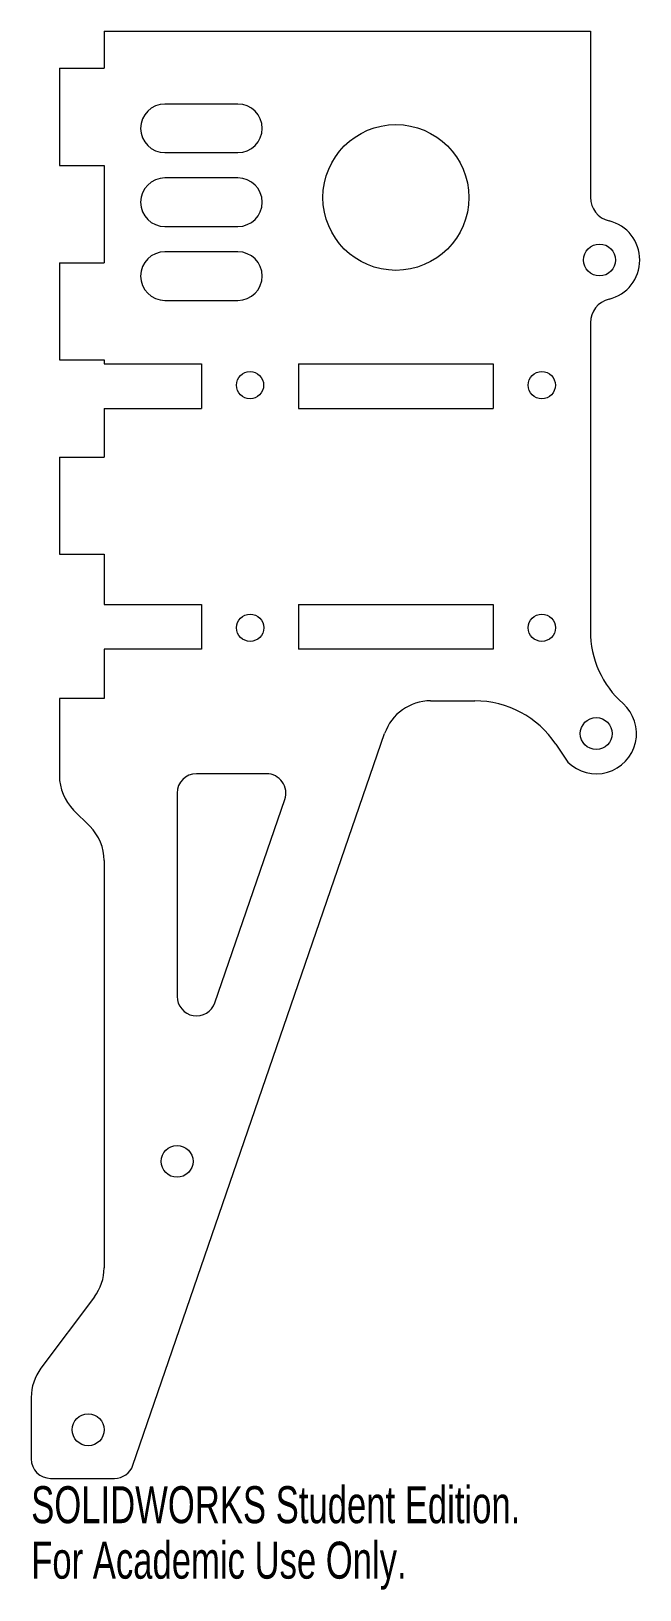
# Model space of a CAD drawing. Header units: inches. Extents: x -0.38 to 2.75, y -7.33 to 0.69.
import ezdxf

# ---------------------------------------------------------------- set-up
doc = ezdxf.new("R2010")
doc.units = ezdxf.units.IN
doc.header["$MEASUREMENT"] = 0
doc.styles.add('SLDTEXTSTYLE0', font='TXT', dxfattribs={"width": 0.7})

msp = doc.modelspace()

# ---------------------------------------------------------------- linework, layer by layer
at = {"color": 7, "linetype": 'Continuous', "lineweight": 15}
for p, q in [((0, 0.691), (2.5, 0.691)), ((0, 0.691), (0, 0.5)), ((2.5, 0.691), (2.5, -0.1636)), ((-0.23, 0.5), (0, 0.5)), ((-0.23, 0.5), (-0.23, 0)), ((0.6875, 0.316), (0.3125, 0.316)), ((-0.23, 0), (0, 0)), ((0.3125, 0.066), (0.6875, 0.066)), ((0, 0), (0, -0.5)), ((0.6875, -0.064), (0.3125, -0.064)), ((0.3125, -0.314), (0.6875, -0.314)), ((0.6875, -0.444), (0.3125, -0.444)), ((-0.23, -0.5), (0, -0.5)), ((-0.23, -0.5), (-0.23, -1)), ((0.3125, -0.694), (0.6875, -0.694)), ((2.5, -0.809), (2.5, -2.3944)), ((-0.23, -1), (0, -1)), ((0, -1), (0, -1.02)), ((0, -1.02), (0.5, -1.02)), ((0.5, -1.02), (0.5, -1.25)), ((1, -1.02), (2, -1.02)), ((1, -1.02), (1, -1.25)), ((2, -1.02), (2, -1.25)), ((0, -1.25), (0.5, -1.25)), ((0, -1.25), (0, -1.5)), ((1, -1.25), (2, -1.25)), ((-0.23, -1.5), (0, -1.5)), ((-0.23, -1.5), (-0.23, -2)), ((-0.23, -2), (0, -2)), ((0, -2), (0, -2.2579)), ((0, -2.2579), (0.5, -2.2579)), ((0.5, -2.2579), (0.5, -2.4879)), ((1, -2.2579), (1, -2.4879)), ((1, -2.2579), (2, -2.2579)), ((2, -2.2579), (2, -2.4879)), ((0.5, -2.4879), (0, -2.4879)), ((0, -2.4879), (0, -2.7427)), ((2, -2.4879), (1, -2.4879)), ((-0.23, -2.7427), (-0.23, -3.1391)), ((0, -2.7427), (-0.23, -2.7427)), ((1.6784, -2.7539), (1.9061, -2.7539)), ((0.1482, -6.6864), (1.442, -2.9227)), ((2.3224, -2.9769), (2.3836, -3.0689)), ((0.8344, -3.1289), (0.475, -3.1289)), ((0.375, -3.2289), (0.375, -4.2746)), ((0.5696, -4.3071), (0.929, -3.2614)), ((-0.1568, -3.3159), (-0.0732, -3.3995)), ((0, -3.5762), (0, -5.6706)), ((-0.05, -5.8206), (-0.325, -6.1873)), ((-0.375, -6.3373), (-0.375, -6.6539)), ((-0.275, -6.7539), (0.0536, -6.7539))]:
    msp.add_line(p, q, dxfattribs=at)
for centre, radius in [((1.5, -0.1645), 0.375), ((2.547, -0.4863), 0.082), ((0.75, -1.13), 0.07), ((2.25, -1.13), 0.07), ((0.7506, -2.3779), 0.07), ((2.2503, -2.3779), 0.07), ((2.53, -2.9225), 0.082), ((0.375, -5.1231), 0.082), ((-0.082, -6.5039), 0.082)]:
    msp.add_circle(centre, radius, dxfattribs=at)
for centre, radius, start, end in [((0.3125, 0.191), 0.125, 90, 270), ((0.6875, 0.191), 0.125, 270, 90), ((0.3125, -0.189), 0.125, 90, 270), ((0.6875, -0.189), 0.125, 270, 90), ((2.625, -0.1636), 0.125, 180, 256.41015), ((2.547, -0.4863), 0.207, 283.58985, 76.41015), ((0.3125, -0.569), 0.125, 90, 270), ((0.6875, -0.569), 0.125, 270, 90), ((2.625, -0.809), 0.125, 103.58985, 180), ((3, -2.3944), 0.5, 180, 228.33449), ((1.6784, -3.0039), 0.25, 90, 161.02959), ((1.9061, -3.2539), 0.5, 33.65154, 90), ((2.53, -2.9225), 0.207, 225, 48.33449), ((0.02, -3.1391), 0.25, 180, 225), ((0.475, -3.2289), 0.1, 90, 180), ((0.8344, -3.2289), 0.1, 341.02959, 90), ((-0.25, -3.5762), 0.25, 0, 45), ((0.475, -4.2746), 0.1, 180, 341.02959), ((-0.25, -5.6706), 0.25, 323.1301, 0), ((-0.125, -6.3373), 0.25, 143.1301, 180), ((-0.275, -6.6539), 0.1, 180, 270), ((0.0536, -6.6539), 0.1, 270, 341.02959)]:
    msp.add_arc(centre, radius, start, end, dxfattribs=at)

# ---------------------------------------------------------------- texts
at = {"color": 7, "linetype": 'Continuous', "char_height": 0.1903, "attachment_point": 1, "style": 'SLDTEXTSTYLE0'}
for s, insert in [('SOLIDWORKS Student Edition.', (-0.375, -6.7941)), ('For Academic Use Only.', (-0.375, -7.0795))]:
    msp.add_mtext(s, dxfattribs=dict(at, insert=insert))

doc.saveas('drawing.dxf')
